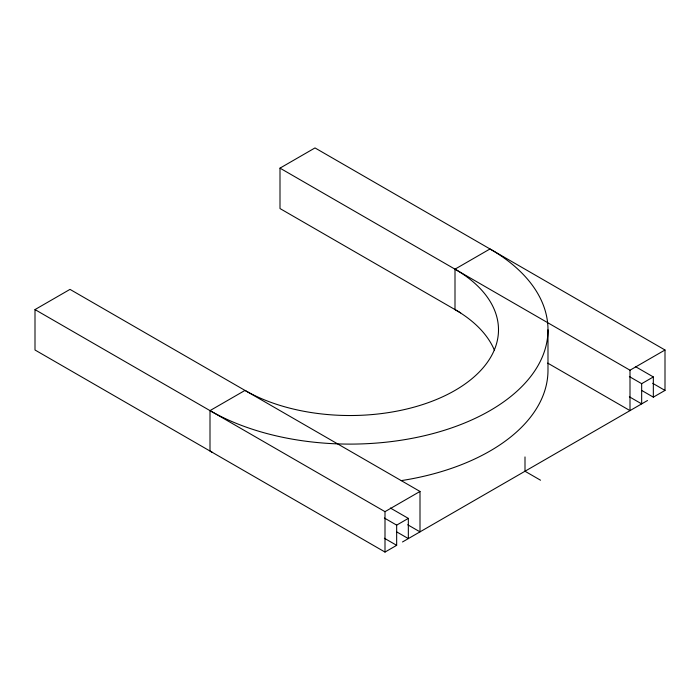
<?xml version="1.0" encoding="UTF-8"?>
<svg xmlns="http://www.w3.org/2000/svg" width="700" height="700" viewBox="0 0 700 700"><rect width="100%" height="100%" fill="white"/><g stroke="black" fill="none" stroke-linecap="round" stroke-linejoin="round"><path stroke-width="1.05" d="M384.37 518.026L396.664 525.131L396.664 545.335L385 552.072L35 350L35 309.584L70 289.38L420 491.452L420 531.86L407.706 524.764M460.679 312.865L280 208.548L280 168.14L315 147.928L665 350L665 390.416L653.336 397.154L641.979 390.6M210 410.62L245 390.416A148.496 85.733 0 0 0 455 390.416A148.496 85.733 0 0 0 455 269.168L490 248.964A197.986 114.31 0 0 1 490 410.62A197.986 114.31 0 0 1 210 410.62L210 451.036A197.986 114.31 0 0 0 212.616 452.524M35 309.584L385 511.656L420 491.452M280 168.14L630 370.204L665 350M396.664 525.131L408.336 518.394L408.336 538.597L396.979 532.044M629.37 376.582L641.664 383.679L653.336 376.941L653.336 397.154M402.5 541.966L647.5 400.514M635.364 366.564L653.336 376.941M652.706 383.311L665 390.416M629.37 396.786L641.664 403.882L641.664 383.679M547.706 363.108L630 410.62L630 370.204M540.54 480.218L525 471.24L525 456.934M390.364 508.016L408.336 518.394M384.37 538.239L396.664 545.335M547.986 329.796L547.986 370.204A197.986 114.31 0 0 1 401.24 480.62M455 269.168L455 309.584A148.496 85.733 0 0 1 494.34 350.07M385 511.656L385 552.072"/></g></svg>
